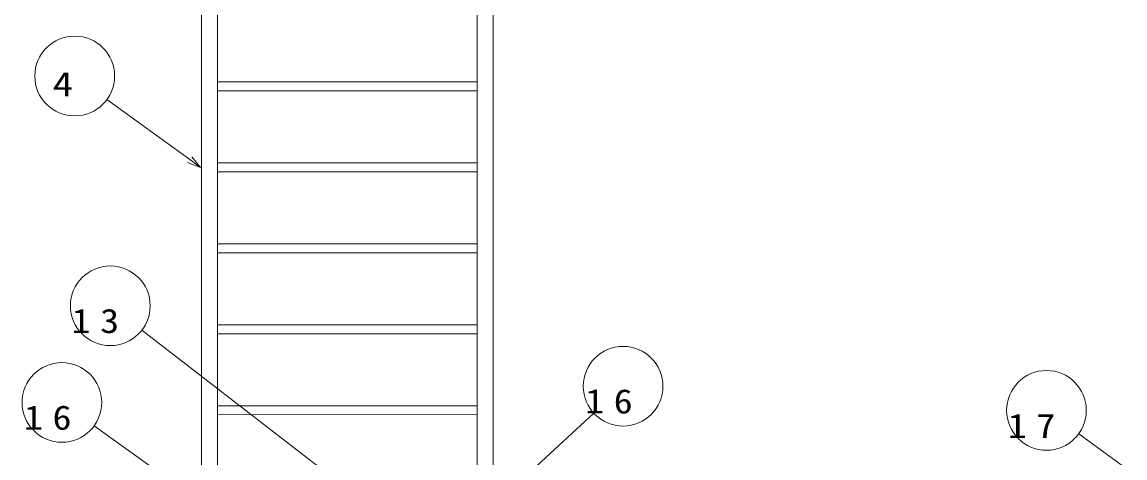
# Model space of a CAD drawing. Units: millimetres on the paper. Extents: x 0 to 420, y -594 to 297.
# Drawn here: x 101.4 to 170.6, y 182.5 to 209.8 of the extents above; entities that cross this region are included whole.
import ezdxf
from ezdxf.enums import TextEntityAlignment as Align

# ---------------------------------------------------------------- set-up
doc = ezdxf.new("R2010")
doc.units = ezdxf.units.MM
doc.layers.add('2D', color=7, linetype='Continuous', lineweight=13)
doc.layers.add('AM_5', color=7, linetype='Continuous', lineweight=13)
doc.styles.add('ＭＳ ゴシック', font='')
doc.styles.get('ＭＳ ゴシック').set_extended_font_data('MS Gothic')

msp = doc.modelspace()

# ---------------------------------------------------------------- linework, layer by layer
at = {"layer": '2D'}
for p, q in [((112.633, 181.149), (112.635, 220.311)), ((113.641, 220.311), (113.638, 181.149)), ((129.93, 220.308), (129.933, 181.146)), ((130.939, 181.146), (130.936, 220.308)), ((113.638, 206.093), (129.933, 206.09)), ((113.638, 205.539), (129.933, 205.536)), ((129.933, 201.007), (113.638, 201.01)), ((129.933, 200.448), (113.638, 200.451)), ((113.638, 195.925), (129.933, 195.921)), ((113.638, 195.371), (129.933, 195.368)), ((129.933, 190.841), (113.638, 190.845)), ((113.638, 190.291), (129.933, 190.288)), ((129.933, 185.761), (113.638, 185.765)), ((113.638, 185.211), (129.933, 185.208))]:
    msp.add_line(p, q, dxfattribs=at)
at = {"layer": 'AM_5'}
for p, q in [((106.706, 204.99), (111.899, 201.217)), ((112.573, 200.728), (112.03, 201.398)), ((111.768, 201.037), (112.573, 200.728)), ((111.899, 201.217), (112.573, 200.728)), ((108.894, 190.512), (121.121, 181.061)), ((137.243, 185.301), (132.558, 180.974)), ((105.911, 184.516), (110.949, 180.895)), ((167.655, 184.007), (171.913, 180.9))]:
    msp.add_line(p, q, dxfattribs=at)
for centre in [(104.683, 206.459), (106.916, 192.041), (139.079, 186.997), (103.881, 185.975), (165.635, 185.48)]:
    msp.add_circle(centre, 2.5, dxfattribs=at)

# ---------------------------------------------------------------- texts
at = {"layer": 'AM_5', "style": 'ＭＳ ゴシック', "width": 1.25}
msp.add_text('4', height=1.527, dxfattribs=at).set_placement((103.294, 204.723), align=Align.BOTTOM_LEFT)
at = {"layer": 'AM_5', "char_height": 1.527, "attachment_point": 7, "style": 'ＭＳ ゴシック'}
for s, insert in [('\\T1.5;\\W1.15;13', (104.486, 190.305)), ('\\T1.5;\\W1.15;16', (136.698, 185.261)), ('\\T1.5;\\W1.15;16', (101.5, 184.239)), ('\\T1.5;\\W1.15;17', (163.205, 183.744))]:
    msp.add_mtext(s, dxfattribs=dict(at, insert=insert))

doc.saveas('drawing.dxf')
